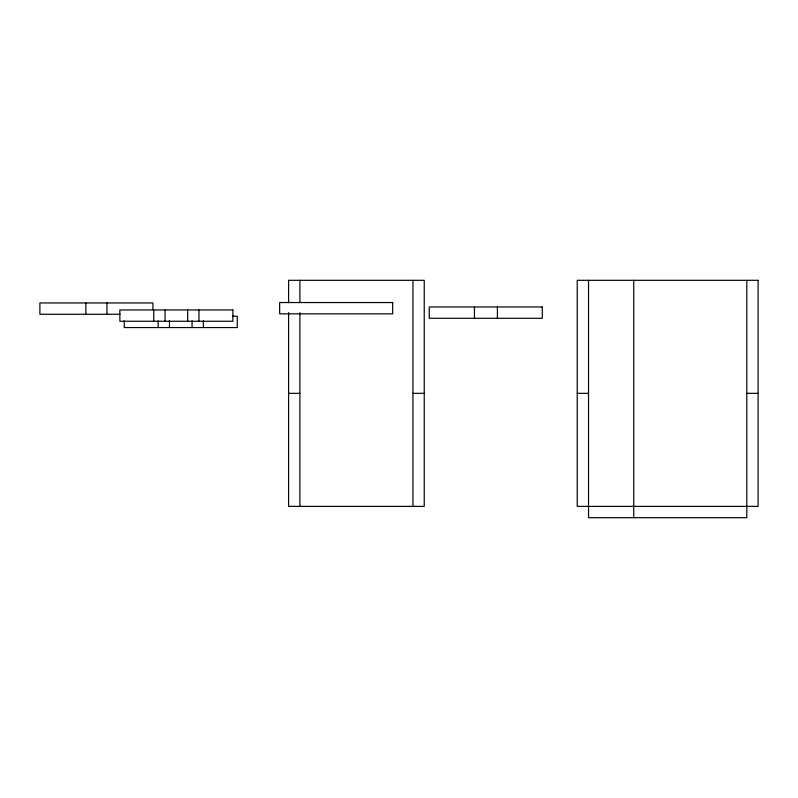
<?xml version="1.0" encoding="UTF-8"?>
<svg xmlns="http://www.w3.org/2000/svg" width="798" height="798" viewBox="0 0 798 798"><rect width="100%" height="100%" fill="white"/><g stroke="black" fill="none" stroke-linecap="round" stroke-linejoin="round"><path stroke-width="1.2" d="M119.999 314.262L39.9 314.262L39.9 302.961L152.937 302.961L152.937 309.744M232.437 316.257L237.285 316.257L237.285 327.559L124.239 327.559L124.239 320.776M288.587 393.344L299.888 393.344M412.935 393.344L424.237 393.344M577.233 393.344L588.535 393.344M746.798 393.344L758.1 393.344M746.798 280.307L746.798 517.693L588.535 517.693L588.535 280.307M633.752 280.307L633.752 517.693M497.403 306.981L497.403 318.292M474.451 306.981L474.451 318.292M412.935 280.307L412.935 506.391M299.888 280.307L299.888 302.671M299.888 312.607L299.888 506.391M288.587 302.671L288.587 280.307L424.237 280.307L424.237 506.391L288.587 506.391L288.587 312.607M203.37 320.776L203.37 327.559M198.971 309.963L198.971 321.265M192.069 320.776L192.069 327.559M187.67 309.963L187.67 321.265M169.455 320.776L169.455 327.559M165.056 309.963L165.056 321.265M158.154 320.776L158.154 327.559M153.755 309.963L153.755 321.265M106.972 302.961L106.972 314.262M85.865 302.961L85.865 314.262M758.1 280.307L577.233 280.307L577.233 506.391L758.1 506.391L758.1 280.307M392.686 302.542L279.649 302.542L279.649 313.843L392.686 313.843L392.686 302.542M542.281 306.981L429.234 306.981L429.234 318.292L542.281 318.292L542.281 306.981M232.886 309.963L119.85 309.963L119.85 321.265L232.886 321.265L232.886 309.963"/></g></svg>
